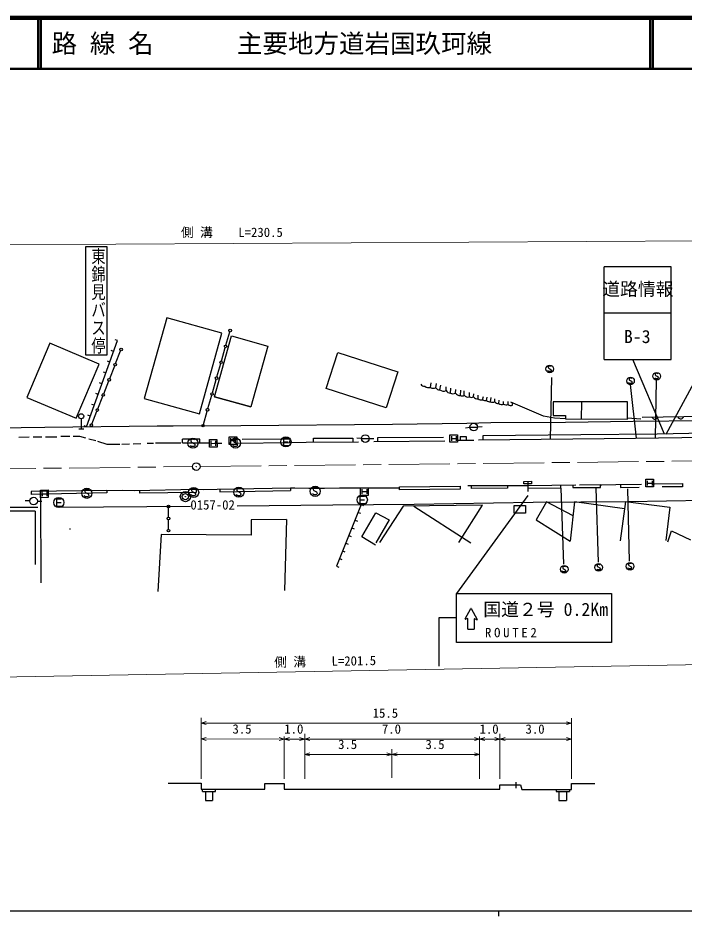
# Model space of a CAD drawing. Units: millimetres, scale not verified. Extents: x 40000 to 680000, y 20000 to 380000.
# Drawn here: x 173782 to 304404, y 204000 to 380000 of the extents above; entities that cross this region are included whole.
import ezdxf
from ezdxf.enums import TextEntityAlignment as Align

# ---------------------------------------------------------------- set-up
doc = ezdxf.new("R2010")
doc.units = ezdxf.units.MM
doc.header["$LTSCALE"] = 1000
doc.linetypes.add('CHAIN', pattern=[18.5, 12, -1.5, 3.5, -1.5])
for name, color, linetype, lineweight in [('M-BGD', 7, 'Continuous', 25), ('M-BMK', 2, 'CHAIN', 13), ('M-BMK-SRVR', 3, 'Continuous', 25), ('M-STR-HTXT', 7, 'Continuous', 13), ('M-STR-STRC', 7, 'Continuous', 25), ('M-TTL', 2, 'Continuous', 140), ('M-TTL-BAND', 7, 'Continuous', 25), ('M-TTL-LINE', 7, 'Continuous', 50)]:
    doc.layers.add(name, color=color, linetype=linetype, lineweight=lineweight)
doc.layers.add('M-TTL-TXT', color=7, linetype='Continuous')
doc.styles.add('@ＭＳ ゴシック', font='')
doc.styles.add('ＭＳ ゴシック', font='')
doc.styles.get('@ＭＳ ゴシック').set_extended_font_data('@MS Gothic')
doc.styles.get('ＭＳ ゴシック').set_extended_font_data('MS Gothic')

msp = doc.modelspace()

# ---------------------------------------------------------------- linework, layer by layer
at = {"layer": 'M-BGD'}
for p, q in [((202953, 321242), (198544, 305449)), ((213762, 318224), (202953, 321242)), ((193314, 316779), (192844, 316949)), ((209353, 302431), (213762, 318224)), ((212303, 305765), (215629, 317682)), ((214571, 315874), (215319, 318500)), ((215629, 317682), (222809, 315677)), ((180020, 316243), (175523, 305647)), ((189676, 312145), (180020, 316243)), ((187211, 299876), (193314, 316779)), ((213686, 312767), (214434, 315393)), ((222809, 315677), (219482, 303761)), ((192551, 314666), (192081, 314836)), ((192934, 312289), (193917, 314790)), ((234211, 307354), (236481, 314442)), ((236481, 314442), (248249, 310673)), ((185180, 301549), (189676, 312145)), ((191788, 312553), (191318, 312723)), ((191768, 309322), (192751, 311824)), ((212801, 309661), (213549, 312287)), ((191025, 310441), (190555, 310610)), ((248249, 310673), (245979, 303586)), ((190262, 308328), (189792, 308497)), ((190601, 306356), (191585, 308857)), ((211916, 306554), (212664, 309180)), ((254694, 307610), (254833, 308501)), ((255760, 307494), (255840, 308384)), ((256490, 307129), (256687, 308063)), ((278244, 297456), (278488, 309564)), ((295075, 297643), (293927, 308148)), ((298832, 297705), (298979, 309002)), ((189499, 306215), (189029, 306385)), ((245979, 303586), (234211, 307354)), ((257746, 306968), (257768, 307698)), ((258593, 306472), (258687, 307450)), ((259571, 306486), (259622, 307172)), ((260534, 306004), (260629, 307041)), ((261264, 306056), (261315, 306895)), ((262315, 305734), (262308, 306632)), ((263089, 305734), (263169, 306311)), ((175523, 305647), (185180, 301549)), ((189435, 303390), (190419, 305891)), ((198544, 305449), (209353, 302431)), ((211031, 303447), (211779, 306073)), ((212303, 305765), (219482, 303761)), ((219482, 303761), (212303, 305765)), ((264008, 305369), (264059, 306048)), ((264884, 305180), (265067, 305785)), ((265687, 305048), (265826, 305683)), ((266461, 304800), (266571, 305596)), ((267308, 304771), (267330, 305347)), ((268052, 304421), (268162, 305099)), ((269016, 304333), (269023, 304851)), ((269906, 304231), (269885, 304866)), ((276836, 301979), (270441, 304694)), ((270782, 304129), (270731, 304603)), ((278742, 304800), (278764, 302089)), ((293314, 304800), (278742, 304800)), ((284277, 304800), (284254, 301406)), ((293314, 301389), (293314, 304800)), ((188736, 304102), (188266, 304272)), ((188269, 300423), (189252, 302924)), ((210147, 300340), (210894, 302966)), ((186183, 301441), (186206, 299469)), ((187974, 301989), (187503, 302159)), ((278967, 301541), (276836, 301979)), ((278764, 302089), (281159, 302089)), ((281159, 301411), (278967, 301541)), ((281159, 302089), (281159, 301411)), ((281159, 301411), (293314, 301389)), ((293314, 301615), (295958, 301411)), ((294409, 300958), (327700, 301275)), ((326461, 302101), (296176, 301724)), ((152810, 299478), (179035, 299795)), ((179035, 299795), (201061, 300042)), ((185696, 299463), (186708, 299475)), ((187211, 299876), (186740, 300046)), ((201061, 300042), (204187, 300062)), ((204187, 300062), (217489, 300147)), ((217489, 300147), (247219, 300394)), ((247219, 300394), (261815, 300570)), ((262427, 299727), (261535, 299608)), ((261815, 300570), (266502, 300711)), ((262425, 299826), (263917, 299826)), ((263918, 299890), (264815, 299967)), ((266502, 300711), (281158, 300782)), ((281158, 300782), (294409, 300958)), ((173959, 297833), (175955, 297880)), ((176734, 297880), (178487, 297880)), ((179156, 297885), (181413, 297902)), ((182170, 298011), (183982, 298011)), ((184637, 298011), (185859, 298011)), ((185859, 298011), (187038, 297684)), ((187701, 297516), (189025, 297182)), ((209474, 297422), (206025, 297444)), ((206025, 296747), (206025, 297444)), ((215464, 297637), (215464, 296699)), ((216402, 297637), (216402, 296699)), ((227135, 297484), (217754, 297375)), ((225858, 297665), (226792, 297676)), ((227117, 296772), (227135, 297484)), ((231735, 297632), (239460, 297660)), ((231749, 296882), (231735, 297632)), ((239460, 297660), (239460, 296945)), ((241158, 297611), (240260, 297662)), ((241161, 297568), (242653, 297568)), ((242657, 297568), (243557, 297568)), ((244339, 297808), (257257, 297839)), ((244355, 297027), (244339, 297808)), ((258778, 298054), (258778, 297116)), ((258778, 297585), (259715, 297585)), ((259715, 298054), (259715, 297116)), ((260509, 297979), (260507, 297255)), ((260509, 297979), (261646, 297979)), ((261646, 297979), (261646, 297270)), ((264070, 297299), (294868, 297640)), ((284149, 298291), (264970, 298138)), ((264970, 298138), (264970, 297309)), ((299157, 298405), (284149, 298291)), ((294868, 297640), (311535, 297913)), ((311516, 298673), (299157, 298405)), ((189410, 297061), (191186, 296505)), ((191186, 296505), (193756, 296461)), ((194125, 296474), (195677, 296527)), ((196395, 296555), (197903, 296614)), ((199121, 296657), (200370, 296702)), ((200763, 296705), (205741, 296745)), ((206025, 296747), (209474, 296767)), ((209474, 296767), (209474, 297422)), ((209474, 296767), (211293, 296718)), ((211599, 297098), (211609, 296160)), ((211604, 296629), (212541, 296640)), ((212317, 296702), (213739, 296681)), ((212536, 297109), (212547, 296171)), ((215464, 297168), (216402, 297168)), ((216695, 296645), (227117, 296772)), ((225866, 296940), (226801, 296951)), ((227117, 296772), (227512, 296787)), ((227512, 296787), (230309, 296870)), ((230309, 296870), (240554, 296954)), ((243586, 297023), (257476, 297101)), ((259961, 297248), (263149, 297289)), ((297188, 289303), (297188, 288365)), ((297188, 288834), (298125, 288834)), ((298125, 289303), (298125, 288365)), ((298583, 288680), (304084, 288791)), ((304084, 288791), (304084, 288140)), ((191211, 287420), (176368, 287191)), ((176368, 287191), (176368, 286639)), ((191211, 286915), (176368, 286639)), ((178490, 287204), (178501, 286266)), ((179428, 287214), (179439, 286277)), ((191211, 287420), (194262, 287438)), ((191211, 287420), (191211, 286915)), ((194262, 287438), (196646, 287420)), ((196646, 287420), (208749, 287648)), ((197615, 287439), (197620, 286860)), ((208749, 287035), (197620, 286860)), ((208749, 287648), (208749, 287035)), ((208749, 287648), (210255, 287623)), ((210255, 287623), (212819, 287659)), ((212819, 287659), (227251, 287928)), ((213367, 287669), (213354, 287112)), ((213354, 287112), (227251, 287363)), ((227251, 287928), (227251, 287363)), ((227251, 287928), (228101, 287909)), ((228101, 287909), (230811, 287872)), ((230811, 287872), (233870, 287872)), ((233870, 287872), (236836, 287927)), ((236836, 287927), (239547, 287909)), ((239547, 287909), (242092, 287946)), ((241228, 287647), (241239, 286710)), ((241234, 287178), (242171, 287189)), ((242092, 287946), (245112, 287909)), ((242166, 287658), (242176, 286721)), ((245112, 287909), (247291, 287909)), ((247291, 287909), (248584, 287930)), ((248584, 288096), (260523, 288226)), ((248584, 287551), (248584, 288096)), ((260523, 287667), (248584, 287551)), ((260523, 288226), (260523, 287667)), ((261972, 288369), (269806, 288382)), ((262687, 288370), (262687, 287810)), ((269806, 287836), (262687, 287810)), ((269806, 288382), (269806, 287836)), ((269806, 288382), (271623, 288382)), ((271623, 288382), (273792, 288356)), ((273792, 288356), (273790, 287888)), ((273790, 287888), (280221, 287875)), ((280217, 287875), (280779, 272926)), ((280221, 287875), (280221, 288445)), ((282583, 288478), (282583, 287992)), ((282583, 287992), (288001, 287966)), ((288001, 288512), (283869, 288460)), ((287128, 287820), (287530, 273328)), ((288001, 288512), (288312, 288525)), ((288001, 287966), (288001, 288512)), ((288312, 288525), (291026, 288538)), ((291026, 288538), (296027, 288629)), ((291947, 288555), (291934, 288005)), ((291934, 288005), (295572, 288070)), ((293316, 287713), (293664, 273543)), ((304084, 288140), (300128, 288127)), ((176092, 285350), (175193, 285387)), ((177592, 285319), (178492, 285319)), ((178189, 286673), (178260, 269295)), ((178496, 286735), (179433, 286746)), ((181333, 285775), (182268, 285786)), ((240822, 286278), (241757, 286289)), ((240831, 285553), (241766, 285564)), ((251478, 284687), (274806, 285124)), ((274806, 285124), (293474, 285249)), ((277423, 285142), (275393, 281659)), ((282629, 282461), (277423, 285142)), ((282947, 285179), (282043, 277445)), ((292727, 283812), (282947, 285179)), ((292923, 285246), (291861, 277507)), ((292923, 285246), (301633, 284157)), ((293474, 285249), (320774, 285655)), ((158867, 284016), (177652, 284154)), ((181341, 285050), (182276, 285061)), ((181975, 284141), (207601, 284320)), ((203297, 282147), (203301, 284021)), ((216801, 284403), (235532, 284594)), ((235532, 284594), (251478, 284687)), ((241092, 284626), (241556, 284440)), ((249293, 284313), (244673, 277195)), ((264902, 284500), (249293, 284313)), ((251446, 284339), (262561, 277133)), ((260220, 277195), (264902, 284500)), ((271104, 282970), (271104, 284469)), ((271104, 284469), (273320, 284469)), ((273320, 284469), (273320, 282970)), ((301633, 284157), (300821, 277570)), ((177182, 283313), (163224, 283313)), ((177182, 283313), (177182, 272898)), ((203292, 279774), (203296, 281647)), ((226468, 281688), (219501, 281627)), ((219501, 281627), (219529, 278658)), ((226468, 281688), (226068, 267814)), ((239879, 281602), (240343, 281416)), ((240486, 283114), (240950, 282928)), ((241239, 278319), (243986, 283002)), ((243986, 283002), (246609, 281628)), ((246609, 281628), (243986, 277164)), ((273320, 282970), (271104, 282970)), ((275393, 281659), (282043, 277445)), ((239273, 280090), (239737, 279904)), ((201836, 278800), (201209, 267593)), ((219529, 278658), (201836, 278800)), ((238666, 278578), (239130, 278392)), ((243924, 276696), (241239, 278319)), ((301227, 277351), (301945, 279505)), ((301945, 279505), (305691, 277695)), ((238057, 277067), (238521, 276880)), ((237447, 275557), (237910, 275369)), ((236836, 274047), (237299, 273859)), ((236225, 272536), (236689, 272349)), ((203224, 230025), (209694, 230025)), ((209694, 230025), (209694, 228883)), ((209694, 228883), (222174, 228883)), ((209945, 228388), (209945, 228883)), ((212544, 228388), (212544, 228873)), ((222174, 228883), (222174, 230001)), ((222174, 230001), (226016, 230001)), ((226016, 230001), (226016, 228883)), ((226016, 228883), (268308, 228883)), ((268308, 228883), (268308, 229686)), ((268308, 229686), (272347, 229686)), ((271423, 230213), (271423, 229028)), ((272347, 229686), (272597, 228785)), ((282334, 230001), (286907, 230001)), ((282334, 228785), (282334, 230001)), ((209945, 228388), (212544, 228388)), ((210566, 228388), (210566, 226645)), ((211904, 228388), (211904, 226645)), ((272597, 228785), (282334, 228785)), ((279293, 228785), (279293, 228388)), ((279293, 228388), (281941, 228388)), ((279864, 228388), (279864, 226645)), ((281370, 228388), (281370, 226645)), ((281941, 228785), (281941, 228388)), ((210566, 226645), (211904, 226645)), ((279864, 226645), (281370, 226645))]:
    msp.add_line(p, q, dxfattribs=at)
for points in [[(191298, 313978), (191298, 335166), (187007, 335166), (187007, 313978)], [(215183, 296418), (215183, 297918), (216683, 297918), (216683, 296418)], [(258497, 296835), (258497, 298335), (259997, 298335), (259997, 296835)], [(211332, 295876), (211314, 297376), (212814, 297393), (212831, 295893)], [(296907, 288084), (296907, 289584), (298407, 289584), (298407, 288084)], [(178223, 285982), (178206, 287481), (179706, 287499), (179723, 285999)], [(240961, 286425), (240944, 287925), (242443, 287943), (242461, 286443)]]:
    msp.add_lwpolyline(points, close=True, dxfattribs=at)
for points in [[(278294, 311700), (278253, 311745), (278196, 311771), (278118, 311786), (278001, 311786), (277904, 311760), (277821, 311704), (277773, 311621), (277769, 311535), (277773, 311479), (277803, 311404), (277855, 311362), (278264, 311126), (278309, 311059), (278339, 310965), (278331, 310875), (278305, 310804), (278253, 310736), (278136, 310702), (277964, 310702), (277889, 310714), (277818, 310747), (277758, 310804), (277705, 310890)], [(299267, 310282), (299225, 310327), (299169, 310354), (299090, 310369), (298974, 310369), (298877, 310342), (298794, 310286), (298745, 310204), (298742, 310117), (298745, 310061), (298775, 309986), (298828, 309945), (299237, 309709), (299282, 309641), (299312, 309547), (299304, 309457), (299278, 309386), (299225, 309319), (299109, 309285), (298937, 309285), (298862, 309296), (298790, 309330), (298730, 309386), (298678, 309472)], [(294138, 309365), (294097, 309410), (294040, 309436), (293962, 309451), (293845, 309451), (293748, 309425), (293665, 309369), (293617, 309286), (293613, 309200), (293617, 309144), (293647, 309069), (293699, 309028), (294108, 308791), (294153, 308724), (294183, 308630), (294175, 308540), (294149, 308469), (294097, 308401), (293980, 308368), (293808, 308368), (293733, 308379), (293662, 308413), (293602, 308469), (293549, 308555)], [(299199, 301762), (299161, 301646), (299102, 301548), (299008, 301437), (298899, 301375), (298782, 301339), (298627, 301337), (298509, 301370), (298398, 301429), (298300, 301538), (298238, 301635), (298199, 301749)], [(304247, 301824), (304208, 301709), (304150, 301611), (304056, 301500), (303947, 301438), (303830, 301402), (303675, 301400), (303557, 301433), (303446, 301492), (303347, 301601), (303286, 301698), (303247, 301812)], [(216736, 297349), (216680, 297408), (216605, 297442), (216500, 297461), (216345, 297459), (216215, 297423), (216106, 297346), (216042, 297236), (216039, 297121), (216045, 297046), (216086, 296946), (216156, 296892), (216705, 296583), (216766, 296494), (216808, 296369), (216799, 296249), (216765, 296154), (216696, 296063), (216542, 296016), (216312, 296014), (216211, 296027), (216116, 296071), (216035, 296145), (215964, 296260)], [(225858, 297665), (225874, 296210), (226809, 296221)], [(208409, 297320), (208353, 297379), (208278, 297413), (208173, 297432), (208018, 297430), (207888, 297394), (207779, 297317), (207715, 297206), (207712, 297091), (207718, 297017), (207759, 296917), (207829, 296863), (208378, 296554), (208439, 296465), (208481, 296340), (208472, 296220), (208438, 296125), (208369, 296034), (208215, 295987), (207985, 295985), (207884, 295998), (207789, 296042), (207708, 296116), (207637, 296231)], [(187607, 287491), (187551, 287550), (187476, 287584), (187370, 287603), (187215, 287601), (187086, 287565), (186977, 287489), (186913, 287378), (186909, 287263), (186915, 287188), (186956, 287088), (187027, 287034), (187576, 286725), (187637, 286636), (187678, 286512), (187670, 286392), (187636, 286296), (187567, 286205), (187412, 286159), (187182, 286156), (187082, 286170), (186987, 286214), (186906, 286288), (186834, 286402)], [(208537, 287669), (208482, 287728), (208406, 287762), (208301, 287781), (208146, 287779), (208016, 287743), (207907, 287666), (207843, 287556), (207840, 287441), (207846, 287366), (207887, 287266), (207957, 287212), (208506, 286903), (208567, 286814), (208609, 286689), (208600, 286569), (208566, 286474), (208497, 286383), (208343, 286336), (208113, 286334), (208013, 286347), (207917, 286391), (207836, 286465), (207765, 286580)], [(217426, 287712), (217370, 287771), (217295, 287805), (217189, 287824), (217034, 287822), (216905, 287786), (216796, 287709), (216732, 287599), (216728, 287484), (216734, 287409), (216775, 287309), (216846, 287255), (217395, 286946), (217456, 286857), (217497, 286732), (217488, 286612), (217455, 286517), (217386, 286426), (217231, 286379), (217001, 286377), (216901, 286390), (216805, 286434), (216725, 286508), (216653, 286623)], [(232369, 287882), (232314, 287941), (232238, 287975), (232133, 287994), (231978, 287992), (231849, 287956), (231739, 287879), (231676, 287769), (231672, 287654), (231678, 287579), (231719, 287479), (231790, 287425), (232338, 287116), (232399, 287027), (232441, 286902), (232432, 286782), (232398, 286687), (232329, 286596), (232175, 286549), (231945, 286547), (231845, 286561), (231749, 286604), (231668, 286678), (231597, 286793)], [(181333, 285775), (181350, 284320), (182285, 284331)], [(240822, 286278), (240839, 284823), (241774, 284834)], [(241092, 284626), (238357, 277807), (236225, 272536)], [(287888, 272813), (287847, 272858), (287790, 272885), (287712, 272900), (287595, 272900), (287498, 272873), (287415, 272817), (287367, 272735), (287363, 272648), (287367, 272592), (287397, 272517), (287449, 272476), (287858, 272240), (287903, 272172), (287933, 272078), (287925, 271988), (287899, 271917), (287847, 271850), (287730, 271816), (287558, 271816), (287483, 271827), (287412, 271861), (287352, 271917), (287299, 272003)], [(294045, 273022), (294004, 273067), (293947, 273093), (293869, 273108), (293752, 273108), (293655, 273082), (293572, 273026), (293524, 272943), (293520, 272857), (293524, 272801), (293554, 272726), (293606, 272684), (294015, 272448), (294060, 272381), (294090, 272287), (294082, 272197), (294056, 272126), (294004, 272058), (293887, 272024), (293715, 272024), (293640, 272036), (293569, 272069), (293509, 272126), (293456, 272212)], [(281133, 272438), (281092, 272483), (281036, 272509), (280957, 272524), (280841, 272524), (280743, 272498), (280661, 272442), (280612, 272359), (280608, 272273), (280612, 272217), (280642, 272142), (280694, 272101), (281103, 271864), (281148, 271797), (281178, 271703), (281171, 271613), (281144, 271542), (281092, 271474), (280976, 271441), (280803, 271441), (280728, 271452), (280657, 271486), (280597, 271542), (280544, 271628)]]:
    msp.add_lwpolyline(points, dxfattribs=at)
for centre, radius in [((215387, 318741), 249), ((194009, 315023), 249), ((214502, 315634), 249), ((192842, 312056), 249), ((213618, 312527), 249), ((278061, 311216), 746), ((299034, 309799), 746), ((191676, 309090), 249), ((212733, 309420), 249), ((293905, 308881), 746), ((190510, 306123), 249), ((211848, 306313), 249), ((189344, 303157), 249), ((210963, 303207), 249), ((186177, 301944), 502), ((188178, 300191), 249), ((210078, 300100), 249), ((263171, 299826), 746), ((208107, 296671), 995), ((216434, 296700), 995), ((226336, 296945), 995), ((241907, 297568), 746), ((208745, 292079), 22.5), ((187304, 286842), 995), ((206612, 286191), 995), ((208235, 287020), 995), ((217123, 287063), 995), ((232067, 287233), 995), ((176842, 285319), 746), ((181811, 285056), 995), ((206612, 286191), 610), ((206612, 286191), 30), ((241301, 285559), 995), ((203302, 284271), 249), ((203297, 281897), 249), ((183969, 279863), 31.2), ((183969, 279863), 25), ((183969, 279863), 18.8), ((183969, 279863), 12.5), ((183969, 279863), 6.2), ((203292, 279524), 249), ((287655, 272330), 746), ((293812, 272538), 746), ((280901, 271954), 746)]:
    msp.add_circle(centre, radius, dxfattribs=at)
for centre, radius, start, end in [((253538, 308765), 950, 215.78067, 271.92564), ((254324, 308767), 1214, 231.62267, 287.76764), ((255337, 308551), 1139, 235.67348, 291.81845), ((256467, 307995), 867, 215.36246, 271.50743), ((257269, 308225), 1345, 234.63857, 290.78354), ((258634, 307514), 1043, 211.54839, 267.69336), ((259068, 307396), 1039, 242.78261, 298.92758), ((260504, 307149), 1145, 215.36246, 271.50743), ((260851, 306714), 777, 245.94005, 302.08502), ((262090, 306881), 1168, 224.93669, 281.08167), ((262702, 306460), 822, 241.92751, 298.07249), ((263891, 306414), 1051, 220.28308, 276.42805), ((264624, 306096), 952, 229.70239, 285.84737), ((265409, 305867), 864, 232.6342, 288.77917), ((266307, 305650), 863, 224.14363, 280.2886), ((266912, 305579), 900, 239.95258, 296.09755), ((268009, 305294), 874, 216.72639, 272.87137), ((268616, 305280), 1028, 236.73308, 292.87805), ((269557, 305117), 952, 235.38123, 291.5262), ((270440, 305001), 937, 235.27309, 291.41806)]:
    msp.add_arc(centre, radius, start, end, dxfattribs=at)
at = {"layer": 'M-BMK'}
for p, q in [((209495, 292087), (307974, 293188)), ((109816, 290968), (207995, 292071))]:
    msp.add_line(p, q, dxfattribs=at)
at = {"layer": 'M-BMK-SRVR'}
msp.add_circle((208745, 292079), 746, dxfattribs=at)
at = {"layer": 'M-STR-HTXT'}
for p, q in [((104388, 335166), (340331, 336540)), ((129569, 250086), (328913, 253667)), ((209697, 238600), (209698, 242823)), ((209698, 241823), (282338, 241798)), ((282338, 242798), (282337, 238575)), ((209694, 230882), (209697, 239700)), ((230019, 239693), (230016, 230875)), ((268311, 239680), (268308, 230862)), ((282337, 239675), (282334, 230857)), ((209697, 238700), (226019, 238694)), ((226019, 239195), (226016, 230876)), ((226019, 238694), (230019, 238693)), ((230019, 238693), (264311, 238681)), ((264312, 239182), (264309, 230863)), ((264311, 238681), (268311, 238680)), ((268311, 238680), (282337, 238675)), ((247125, 236673), (247123, 231053)), ((230018, 235679), (247125, 235673)), ((264310, 235667), (247125, 235673))]:
    msp.add_line(p, q, dxfattribs=at)
for points in [[(210698, 241535), (209698, 241823), (210698, 242107)], [(281338, 242086), (282338, 241798), (281338, 241513)], [(210697, 238412), (209697, 238700), (210697, 238984)], [(225019, 238982), (226019, 238694), (225019, 238410)], [(227019, 238406), (226019, 238694), (227019, 238979)], [(229019, 238981), (230019, 238693), (229019, 238408)], [(231019, 238405), (230019, 238693), (231019, 238978)], [(263311, 238969), (264311, 238681), (263311, 238397)], [(265311, 238393), (264311, 238681), (265311, 238966)], [(267311, 238968), (268311, 238680), (267311, 238395)], [(269311, 238392), (268311, 238680), (269311, 238964)], [(281337, 238963), (282337, 238675), (281337, 238390)], [(231018, 235391), (230018, 235679), (231018, 235964)], [(246125, 235961), (247125, 235673), (246125, 235389)], [(248125, 235385), (247125, 235673), (248125, 235958)], [(263310, 235955), (264310, 235667), (263310, 235383)]]:
    msp.add_lwpolyline(points, dxfattribs=at)
at = {"layer": 'M-STR-STRC'}
for p, q in [((301851, 331210), (288736, 331210)), ((288736, 313097), (288736, 331210)), ((301851, 313097), (301851, 331210)), ((301851, 322153), (288736, 322153)), ((300915, 298444), (310701, 316626)), ((288736, 313097), (301851, 313097)), ((300599, 298437), (294350, 313097)), ((273760, 289192), (273783, 287197)), ((273792, 288356), (283183, 288486)), ((273754, 286417), (259776, 267222)), ((259776, 257622), (259776, 267222)), ((259776, 267222), (290176, 267222)), ((290176, 267222), (290176, 257622)), ((261509, 262221), (262605, 264241)), ((262681, 264241), (263841, 262125)), ((256339, 262422), (256339, 252960)), ((259776, 262422), (256339, 262422)), ((261974, 262279), (261559, 262159)), ((263786, 262064), (263314, 262261)), ((262029, 260231), (262029, 262238)), ((263254, 262221), (263254, 260231)), ((262029, 260231), (263254, 260231)), ((290176, 257622), (259776, 257622))]:
    msp.add_line(p, q, dxfattribs=at)
msp.add_lwpolyline([(273010, 289184), (274510, 289201), (274515, 288701), (273015, 288684)], close=True, dxfattribs=at)
for centre, start, end in [((262643, 264220), 28.71979, 151.50226), ((261986, 262238), 0, 106.11285), ((263298, 262221), 67.39017, 180), ((261547, 262201), 151.50226, 286.11285), ((263803, 262104), 247.39014, 28.71979)]:
    msp.add_arc(centre, 43.2, start, end, dxfattribs=at)
at = {"layer": 'M-TTL'}
msp.add_line((680000, 380000), (40000, 380000), dxfattribs=at)
at = {"layer": 'M-TTL-BAND'}
for p, q in [((40000, 205000), (579000, 205000)), ((268000, 205000), (268000, 204000))]:
    msp.add_line(p, q, dxfattribs=at)
at = {"layer": 'M-TTL-LINE'}
for p, q in [((177750, 380000), (177750, 370000)), ((178250, 380000), (178250, 370000)), ((297750, 380000), (297750, 370000)), ((298250, 380000), (298250, 370000)), ((40000, 370000), (680000, 370000))]:
    msp.add_line(p, q, dxfattribs=at)

# ---------------------------------------------------------------- texts
at = {"layer": 'M-BGD', "style": '@ＭＳ ゴシック', "width": 1.25}
msp.add_text('東錦見バス停', height=2053, rotation=270, dxfattribs=at).set_placement((187899, 335078), align=Align.BOTTOM_LEFT)
at = {"layer": 'M-BGD', "style": 'ＭＳ ゴシック'}
msp.add_text('0157-02', height=1833, dxfattribs=at).set_placement((207595, 283114), align=Align.BOTTOM_LEFT)
at = {"layer": 'M-STR-HTXT', "style": 'ＭＳ ゴシック'}
for s, p in [('側 溝\u3000\u3000L=230.5', (205743, 336532)), ('15.5', (243343, 242312)), ('3.5', (215849, 239198)), ('1.0', (226010, 239195)), ('7.0', (245157, 239188)), ('1.0', (264303, 239182)), ('3.0', (273316, 239179)), ('3.5', (236563, 236178)), ('3.5', (253698, 236172))]:
    msp.add_text(s, height=1833, dxfattribs=at).set_placement(p, align=Align.BOTTOM_LEFT)
msp.add_text('側 溝\u3000\u3000L=201.5', height=1833, rotation=1, dxfattribs=at).set_placement((224057, 252283), align=Align.BOTTOM_LEFT)
at = {"layer": 'M-STR-STRC', "style": 'ＭＳ ゴシック'}
for s, p in [('道路情報', (288353, 324839)), ('B-3', (292607, 315520)), ('国道２号 0.2Km', (265033, 262050))]:
    msp.add_text(s, height=2566, dxfattribs=at).set_placement(p, align=Align.BOTTOM_LEFT)
at = {"layer": 'M-STR-STRC', "insert": (265367, 258604), "char_height": 1833, "attachment_point": 7, "style": 'ＭＳ ゴシック'}
msp.add_mtext('\\T1.43;ROUTE2', dxfattribs=at)
at = {"layer": 'M-TTL-TXT', "style": 'ＭＳ ゴシック'}
for s, p in [('路 線 名', (180380, 375000)), ('主要地方道岩国玖珂線', (216734, 375000))]:
    msp.add_text(s, height=3666, dxfattribs=at).set_placement(p, align=Align.MIDDLE_LEFT)

doc.saveas('drawing.dxf')
